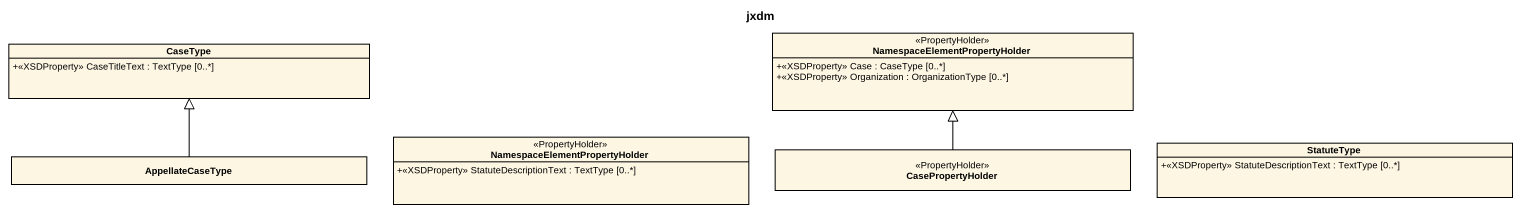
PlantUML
@startuml
title jxdm
hide circle
hide empty members
skinparam classAttributeIconSize 0
class "NamespaceElementPropertyHolder" as NamespaceElementPropertyHold <<PropertyHolder>> {
  +<<XSDProperty>> Case : CaseType [0..*]
  +<<XSDProperty>> Organization : OrganizationType [0..*]
}
class CaseType {
  +<<XSDProperty>> CaseTitleText : TextType [0..*]
}
class AppellateCaseType
class "NamespaceElementPropertyHolder" as NamespaceElementPropertyHold_2 <<PropertyHolder>> {
  +<<XSDProperty>> StatuteDescriptionText : TextType [0..*]
}
class CasePropertyHolder <<PropertyHolder>>
class StatuteType {
  +<<XSDProperty>> StatuteDescriptionText : TextType [0..*]
}
AppellateCaseType -up-|> CaseType
CasePropertyHolder -up-|> NamespaceElementPropertyHold
@enduml
